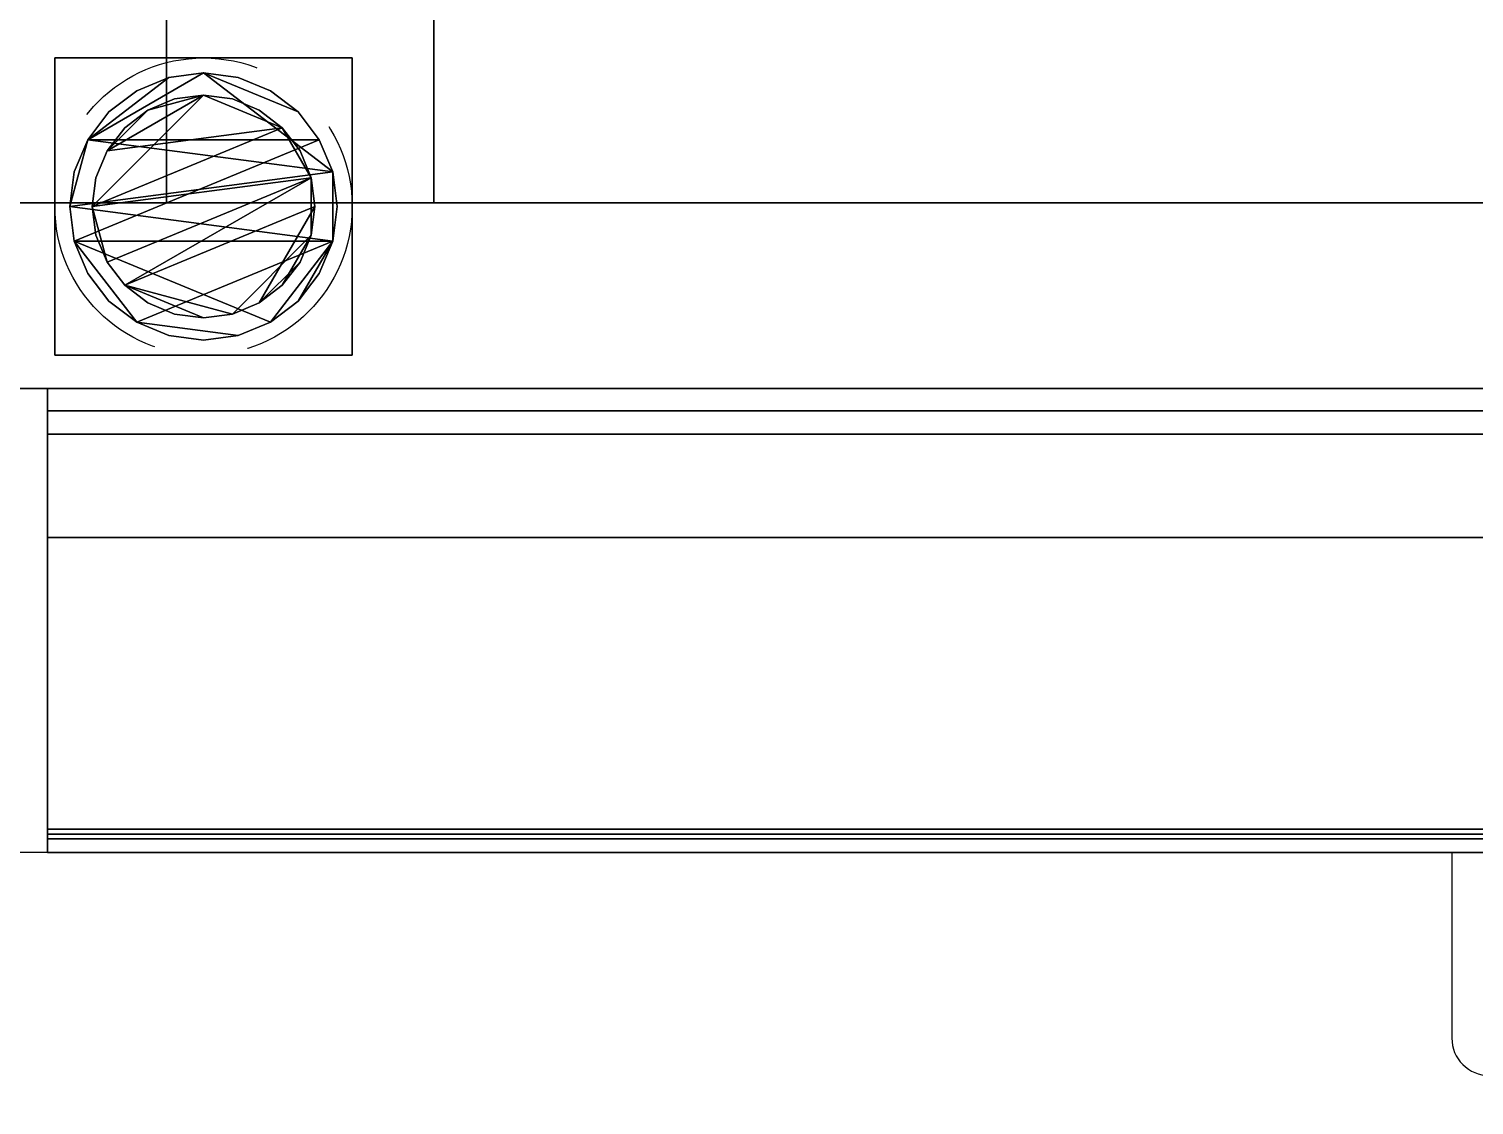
# Model space of a CAD drawing. Header units: millimetres. Extents: x -75 to 3610, y -1375 to 0.
# Drawn here: x 972.5 to 1167, y -879 to -734.1 of the extents above; entities that cross this region are included whole.
import ezdxf

# ---------------------------------------------------------------- set-up
doc = ezdxf.new("R2010")
doc.units = ezdxf.units.MM
doc.linetypes.add('NASCOSTA', pattern=[0.381, 0.254, -0.127])
for name, color, linetype in [('IQ_200_2D', 1, 'Continuous'), ('IQ_200_3D', 1, 'Continuous'), ('IQ_204_2D', 7, 'Continuous'), ('IQ_204_3D', 7, 'Continuous')]:
    doc.layers.add(name, color=color, linetype=linetype)
doc.layers.add('IQ_INS_3D', color=3, linetype='Continuous', lineweight=25, plot=False)

msp = doc.modelspace()

# ---------------------------------------------------------------- linework, layer by layer
at = {"layer": 'IQ_200_2D'}
msp.add_lwpolyline([(80, -50), (3310, -50), (3310, -845), (2103, -845), (2103, -879), (1617, -879), (1617, -845), (80, -845), (80, -50)], dxfattribs=at)
at = {"layer": 'IQ_200_2D', "color": 7}
msp.add_lwpolyline([(1423, -845), (1164, -845), (1164, -870, 0.414214), (1169, -875), (1418, -875, 0.414214), (1423, -870)], format="xyb", close=True, dxfattribs=at)
at = {"layer": 'IQ_200_3D'}
for points in [[(3305, -50, 1785), (970, -50, 1785), (970, -782.5, 1785), (3305, -782.5, 1785)], [(3305, -757.5, 1443), (85, -757.5, 1443), (85, -117.5, 1443), (3305, -117.5, 1443)], [(3305, -117.5, 708), (85, -117.5, 708), (85, -757.5, 708), (3305, -757.5, 708)], [(3305, -782.5, 150), (85, -782.5, 150), (85, -117.5, 150), (3305, -117.5, 150)], [(3305, -757.5, 708), (85, -757.5, 708), (85, -757.5, 1443), (3305, -757.5, 1443)], [(3305, -782.5, 1785), (85, -782.5, 1785), (85, -782.5, 150), (3305, -782.5, 150)], [(1625, -782.5, 758.13), (975, -782.5, 758.13), (975, -841.85, 774.03), (1625, -841.85, 774.03)], [(1625, -842.5, 188), (975, -842.5, 188), (975, -782.5, 188), (1625, -782.5, 188)], [(1625, -785.5, 1493), (975, -785.5, 1493), (975, -802.58, 1493), (1625, -802.58, 1493)], [(1625, -785.5, 763.62), (975, -785.5, 763.62), (975, -785.5, 1493), (1625, -785.5, 1493)], [(1625, -843.15, 775.81), (975, -843.15, 775.81), (975, -788.65, 761.21), (1625, -788.65, 761.21)], [(1625, -802.58, 1493), (975, -802.58, 1493), (975, -845, 1463.41), (1625, -845, 1463.41)], [(1625, -845, 771.62), (975, -845, 771.62), (975, -845, 190.5), (1625, -845, 190.5)], [(1625, -845, 1463.41), (975, -845, 1463.41), (975, -845, 778.22), (1625, -845, 778.22)]]:
    msp.add_3dface(points, dxfattribs=at)
for points, invisible_edges in [([(975, -845, 771.62), (975, -841.85, 774.03), (975, -782.5, 758.13), (975, -845, 190.5)], 5), ([(975, -845, 190.5), (975, -782.5, 758.13), (975, -782.5, 188), (975, -842.5, 188)], 9), ([(1625, -785.57, 763.05), (975, -785.57, 763.05), (975, -785.5, 763.62), (1625, -785.5, 763.62)], 1), ([(975, -788.65, 761.21), (975, -843.15, 775.81), (975, -785.5, 763.62), (975, -788.08, 761.12)], 6), ([(975, -785.5, 763.62), (975, -843.15, 775.81), (975, -845, 778.22), (975, -845, 1463.41)], 11), ([(975, -785.5, 1493), (975, -785.5, 763.62), (975, -845, 1463.41), (975, -802.58, 1493)], 2), ([(975, -788.08, 761.12), (975, -785.5, 763.62), (975, -786.48, 761.64), (975, -786.97, 761.34)], 11), ([(975, -785.5, 763.62), (975, -785.57, 763.05), (975, -786.48, 761.64)], 14), ([(1625, -785.76, 762.52), (975, -785.76, 762.52), (975, -785.57, 763.05), (1625, -785.57, 763.05)], 5), ([(975, -785.76, 762.52), (975, -786.07, 762.04), (975, -786.48, 761.64), (975, -785.57, 763.05)], 4), ([(1625, -786.07, 762.04), (975, -786.07, 762.04), (975, -785.76, 762.52), (1625, -785.76, 762.52)], 5), ([(975, -786.07, 762.04), (1625, -786.07, 762.04), (1625, -786.48, 761.64), (975, -786.48, 761.64)], 5), ([(1625, -786.97, 761.34), (975, -786.97, 761.34), (975, -786.48, 761.64), (1625, -786.48, 761.64)], 5), ([(1625, -787.51, 761.17), (975, -787.51, 761.17), (975, -786.97, 761.34), (1625, -786.97, 761.34)], 5), ([(975, -788.08, 761.12), (975, -786.97, 761.34), (975, -787.51, 761.17)], 1), ([(1625, -788.08, 761.12), (975, -788.08, 761.12), (975, -787.51, 761.17), (1625, -787.51, 761.17)], 5), ([(1625, -788.65, 761.21), (975, -788.65, 761.21), (975, -788.08, 761.12), (1625, -788.08, 761.12)], 4), ([(1625, -841.85, 774.03), (975, -841.85, 774.03), (975, -842.5, 774.12), (1625, -842.5, 774.12)], 4), ([(975, -841.85, 774.03), (975, -843.75, 773.79), (975, -843.15, 774.03), (975, -842.5, 774.12)], 1), ([(975, -843.75, 773.79), (975, -841.85, 774.03), (975, -845, 771.62), (975, -844.27, 773.39)], 7), ([(1625, -843.15, 188.09), (975, -843.15, 188.09), (975, -842.5, 188), (1625, -842.5, 188)], 1), ([(1625, -842.5, 774.12), (975, -842.5, 774.12), (975, -843.15, 774.03), (1625, -843.15, 774.03)], 5), ([(975, -845, 190.5), (975, -842.5, 188), (975, -844.91, 189.85)], 3), ([(975, -842.5, 188), (975, -844.27, 188.73), (975, -844.67, 189.25), (975, -844.91, 189.85)], 9), ([(975, -843.15, 188.09), (975, -843.75, 188.33), (975, -844.27, 188.73), (975, -842.5, 188)], 4), ([(1625, -843.75, 188.33), (975, -843.75, 188.33), (975, -843.15, 188.09), (1625, -843.15, 188.09)], 5), ([(1625, -843.15, 774.03), (975, -843.15, 774.03), (975, -843.75, 773.79), (1625, -843.75, 773.79)], 5), ([(1625, -843.75, 776.06), (975, -843.75, 776.06), (975, -843.15, 775.81), (1625, -843.15, 775.81)], 1), ([(975, -843.75, 776.06), (975, -844.91, 777.58), (975, -845, 778.22), (975, -843.15, 775.81)], 5), ([(975, -843.75, 188.33), (1625, -843.75, 188.33), (1625, -844.27, 188.73), (975, -844.27, 188.73)], 5), ([(1625, -843.75, 773.79), (975, -843.75, 773.79), (975, -844.27, 773.39), (1625, -844.27, 773.39)], 5), ([(1625, -844.27, 776.46), (975, -844.27, 776.46), (975, -843.75, 776.06), (1625, -843.75, 776.06)], 5), ([(975, -844.27, 776.46), (975, -844.67, 776.97), (975, -844.91, 777.58), (975, -843.75, 776.06)], 4), ([(1625, -844.67, 189.25), (975, -844.67, 189.25), (975, -844.27, 188.73), (1625, -844.27, 188.73)], 5), ([(1625, -844.27, 773.39), (975, -844.27, 773.39), (975, -844.67, 772.87), (1625, -844.67, 772.87)], 5), ([(975, -845, 771.62), (975, -844.91, 772.27), (975, -844.67, 772.87), (975, -844.27, 773.39)], 8), ([(1625, -844.67, 776.97), (975, -844.67, 776.97), (975, -844.27, 776.46), (1625, -844.27, 776.46)], 5), ([(1625, -844.91, 189.85), (975, -844.91, 189.85), (975, -844.67, 189.25), (1625, -844.67, 189.25)], 5), ([(1625, -844.67, 772.87), (975, -844.67, 772.87), (975, -844.91, 772.27), (1625, -844.91, 772.27)], 5), ([(1625, -844.91, 777.58), (975, -844.91, 777.58), (975, -844.67, 776.97), (1625, -844.67, 776.97)], 5), ([(1625, -845, 190.5), (975, -845, 190.5), (975, -844.91, 189.85), (1625, -844.91, 189.85)], 4), ([(1625, -844.91, 772.27), (975, -844.91, 772.27), (975, -845, 771.62), (1625, -845, 771.62)], 1), ([(1625, -845, 778.22), (975, -845, 778.22), (975, -844.91, 777.58), (1625, -844.91, 777.58)], 4)]:
    msp.add_3dface(points, dxfattribs=dict(at, invisible_edges=invisible_edges))
at = {"layer": 'IQ_204_2D'}
msp.add_line((80, -782.5), (3310, -782.5), dxfattribs=at)
at = {"layer": 'IQ_INS_3D', "linetype": 'NASCOSTA', "ltscale": 100}
msp.add_circle((996, -758), 20, dxfattribs=at)

# ---------------------------------------------------------------- meshes
at = {"layer": 'IQ_204_3D'}
mesh = msp.add_polyface(dxfattribs=at)
corners = [(991, -757.5, 956.99), (991, -709.44, 929.24), (991, -709.44, 927.94), (991, -707.15, 926.88), (991, -705.19, 925.29), (991, -703.7, 923.25), (991, -702.76, 920.91), (991, -702.44, 918.4), (991, -702.76, 915.89), (991, -703.7, 913.55), (991, -705.19, 911.51), (991, -707.15, 909.92), (991, -709.44, 908.86), (991, -709.44, 907.55), (991, -757.5, 879.81), (991, -137.5, 956.99), (991, -117.5, 956.99), (991, -117.5, 879.81), (991, -137.5, 879.81), (991, -185.56, 907.55), (991, -185.56, 908.86), (991, -187.85, 909.92), (991, -189.81, 911.51), (991, -191.3, 913.55), (991, -192.24, 915.89), (991, -192.56, 918.4), (991, -192.24, 920.91), (991, -191.3, 923.25), (991, -189.81, 925.29), (991, -187.85, 926.88), (991, -185.56, 927.94), (991, -185.56, 929.24)]
mesh.append_faces([[corners[k] for k in face] for face in [(15, 20, 30, 31)]], dxfattribs={"vtx0": -1, "vtx1": -1})
mesh.append_faces([[corners[k] for k in face] for face in [(3, 11, 12, 2), (4, 10, 11, 3), (28, 21, 22, 27), (29, 20, 21, 28), (20, 29, 30)]], dxfattribs={"vtx0": -1, "vtx2": -1})
mesh.append_faces([[corners[k] for k in face] for face in [(8, 9, 6, 7), (17, 18, 15, 16)]], dxfattribs={"vtx1": -1})
mesh.append_faces([[corners[k] for k in face] for face in [(4, 5, 10), (22, 23, 27)]], dxfattribs={"vtx1": -1, "vtx2": -1})
mesh.append_faces([[corners[k] for k in face] for face in [(9, 10, 5, 6), (23, 24, 26, 27)]], dxfattribs={"vtx1": -1, "vtx3": -1})
mesh.append_faces([[corners[k] for k in face] for face in [(24, 25, 26)]], dxfattribs={"vtx2": -1})
mesh.append_faces([[corners[k] for k in face] for face in [(0, 1, 2, 12), (18, 19, 20, 15)]], dxfattribs={"vtx2": -1, "vtx3": -1})
mesh.append_faces([[corners[k] for k in face] for face in [(12, 13, 14, 0)]], dxfattribs={"vtx3": -1})
mesh = msp.add_polyface(dxfattribs=at)
corners = [(1027, -757.5, 956.99), (1027, -757.5, 879.81), (1027, -709.44, 907.55), (1027, -709.44, 908.86), (1027, -711.74, 908.42), (1027, -714.08, 908.53), (1027, -716.33, 909.18), (1027, -718.36, 910.34), (1027, -720.07, 911.93), (1027, -721.37, 913.88), (1027, -722.17, 916.08), (1027, -722.44, 918.4), (1027, -722.17, 920.72), (1027, -721.37, 922.92), (1027, -720.07, 924.87), (1027, -718.36, 926.46), (1027, -716.33, 927.62), (1027, -714.08, 928.27), (1027, -711.74, 928.38), (1027, -709.44, 927.94), (1027, -709.44, 929.24), (1027, -137.5, 956.99), (1027, -185.56, 929.24), (1027, -185.56, 927.94), (1027, -183.26, 928.38), (1027, -180.92, 928.27), (1027, -178.67, 927.62), (1027, -176.64, 926.46), (1027, -174.93, 924.87), (1027, -173.63, 922.92), (1027, -172.83, 920.72), (1027, -172.56, 918.4), (1027, -172.83, 916.08), (1027, -173.63, 913.88), (1027, -174.93, 911.93), (1027, -176.64, 910.34), (1027, -178.67, 909.18), (1027, -180.92, 908.53), (1027, -183.26, 908.42), (1027, -185.56, 908.86), (1027, -185.56, 907.55), (1027, -137.5, 879.81), (1027, -117.5, 879.81), (1027, -117.5, 956.99)]
mesh.append_faces([[corners[k] for k in face] for face in [(4, 2, 3), (43, 41, 42), (40, 38, 39), (24, 22, 23)]], dxfattribs={"vtx0": -1})
mesh.append_faces([[corners[k] for k in face] for face in [(15, 0, 14), (14, 0, 13), (13, 0, 12), (9, 1, 8), (27, 21, 26)]], dxfattribs={"vtx0": -1, "vtx1": -1})
mesh.append_faces([[corners[k] for k in face] for face in [(2, 4, 5, 1), (0, 15, 16), (1, 10, 11, 0), (0, 11, 12), (21, 29, 30), (41, 31, 32), (41, 32, 33), (41, 33, 34), (41, 36, 37), (22, 24, 25, 21)]], dxfattribs={"vtx0": -1, "vtx2": -1})
mesh.append_faces([[corners[k] for k in face] for face in [(41, 43, 21, 31)]], dxfattribs={"vtx0": -1, "vtx2": -1, "vtx3": -1})
mesh.append_faces([[corners[k] for k in face] for face in [(19, 20, 18)]], dxfattribs={"vtx1": -1})
mesh.append_faces([[corners[k] for k in face] for face in [(7, 8, 1), (6, 7, 1), (5, 6, 1), (16, 17, 0), (9, 10, 1), (30, 31, 21), (35, 36, 41), (34, 35, 41), (28, 29, 21), (27, 28, 21), (25, 26, 21)]], dxfattribs={"vtx1": -1, "vtx2": -1})
mesh.append_faces([[corners[k] for k in face] for face in [(17, 18, 20, 0), (37, 38, 40, 41)]], dxfattribs={"vtx1": -1, "vtx3": -1})
mesh = msp.add_polyface(dxfattribs=at)
corners = [(1027, -709.44, 929.24), (991, -709.44, 929.24), (991, -757.5, 956.99), (1027, -757.5, 956.99)]
mesh.append_faces([[corners[k] for k in face] for face in [(0, 1, 2, 3)]])
mesh = msp.add_polyface(dxfattribs=at)
corners = [(1027, -757.5, 879.81), (991, -757.5, 879.81), (991, -709.44, 907.55), (1027, -709.44, 907.55)]
mesh.append_faces([[corners[k] for k in face] for face in [(0, 1, 2, 3)]])
mesh = msp.add_polyface(dxfattribs=at)
corners = [(1016, -778, 60), (976, -778, 60), (976, -738, 60), (1016, -738, 60)]
mesh.append_faces([[corners[k] for k in face] for face in [(0, 1, 2, 3)]])
mesh = msp.add_polyface(dxfattribs=at)
corners = [(1016, -738, 150), (1016, -738, 60), (976, -738, 60), (976, -738, 150)]
mesh.append_faces([[corners[k] for k in face] for face in [(0, 1, 2, 3)]])
mesh = msp.add_polyface(dxfattribs=at)
corners = [(976, -738, 150), (976, -738, 60), (976, -778, 60), (976, -778, 150)]
mesh.append_faces([[corners[k] for k in face] for face in [(0, 1, 2, 3)]])
mesh = msp.add_polyface(dxfattribs=at)
corners = [(1016, -778, 150), (1016, -778, 60), (1016, -738, 60), (1016, -738, 150)]
mesh.append_faces([[corners[k] for k in face] for face in [(0, 1, 2, 3)]])
mesh = msp.add_polyface(dxfattribs=at)
corners = [(978, -758, 5), (978.61, -762.66, 5), (980.41, -767, 5), (983.27, -770.73, 5), (987, -773.59, 5), (991.34, -775.39, 5), (996, -776, 5), (1000.65, -775.39, 5), (1005, -773.59, 5), (1008.72, -770.73, 5), (1011.58, -767, 5), (1013.38, -762.66, 5), (1014, -758, 5), (1013.38, -753.34, 5), (1011.58, -749, 5), (1008.72, -745.27, 5), (1005, -742.41, 5), (1000.65, -740.61, 5), (996, -740, 5), (991.34, -740.61, 5), (987, -742.41, 5), (983.27, -745.27, 5), (980.41, -749, 5), (978.61, -753.34, 5)]
mesh.append_faces([[corners[k] for k in face] for face in [(11, 8, 9, 10)]], dxfattribs={"vtx0": -1})
mesh.append_faces([[corners[k] for k in face] for face in [(4, 7, 8, 11), (11, 0, 1, 4), (13, 18, 19, 22)]], dxfattribs={"vtx0": -1, "vtx2": -1, "vtx3": -1})
mesh.append_faces([[corners[k] for k in face] for face in [(0, 11, 12, 13)]], dxfattribs={"vtx0": -1, "vtx3": -1})
mesh.append_faces([[corners[k] for k in face] for face in [(2, 3, 4, 1), (16, 17, 18, 15)]], dxfattribs={"vtx2": -1})
mesh.append_faces([[corners[k] for k in face] for face in [(13, 14, 15, 18), (22, 23, 0, 13)]], dxfattribs={"vtx2": -1, "vtx3": -1})
mesh.append_faces([[corners[k] for k in face] for face in [(4, 5, 6, 7), (19, 20, 21, 22)]], dxfattribs={"vtx3": -1})
mesh = msp.add_polyface(dxfattribs=at)
corners = [(978, -758), (978.61, -753.34), (980.41, -749), (983.27, -745.27), (987, -742.41), (991.34, -740.61), (996, -740), (1000.65, -740.61), (1005, -742.41), (1008.72, -745.27), (1011.58, -749), (1013.38, -753.34), (1014, -758), (1013.38, -762.66), (1011.58, -767), (1008.72, -770.73), (1005, -773.59), (1000.65, -775.39), (996, -776), (991.34, -775.39), (987, -773.59), (983.27, -770.73), (980.41, -767), (978.61, -762.66)]
mesh.append_faces([[corners[k] for k in face] for face in [(2, 0, 1), (15, 13, 14), (13, 11, 12)]], dxfattribs={"vtx0": -1})
mesh.append_faces([[corners[k] for k in face] for face in [(16, 23, 13, 15)]], dxfattribs={"vtx0": -1, "vtx1": -1, "vtx2": -1})
mesh.append_faces([[corners[k] for k in face] for face in [(2, 10, 23, 0)]], dxfattribs={"vtx0": -1, "vtx1": -1, "vtx3": -1})
mesh.append_faces([[corners[k] for k in face] for face in [(2, 5, 6)]], dxfattribs={"vtx0": -1, "vtx2": -1})
mesh.append_faces([[corners[k] for k in face] for face in [(23, 10, 11, 13), (23, 16, 17, 20)]], dxfattribs={"vtx0": -1, "vtx2": -1, "vtx3": -1})
mesh.append_faces([[corners[k] for k in face] for face in [(9, 10, 2, 6)]], dxfattribs={"vtx1": -1, "vtx2": -1, "vtx3": -1})
mesh.append_faces([[corners[k] for k in face] for face in [(3, 4, 5, 2), (18, 19, 20, 17)]], dxfattribs={"vtx2": -1})
mesh.append_faces([[corners[k] for k in face] for face in [(6, 7, 8, 9), (20, 21, 22, 23)]], dxfattribs={"vtx3": -1})
mesh = msp.add_polyface(dxfattribs=at)
corners = [(978, -758, 5), (978.61, -753.34, 5), (980.41, -749, 5), (983.27, -745.27, 5), (987, -742.41, 5), (991.34, -740.61, 5), (996, -740, 5), (1000.65, -740.61, 5), (1005, -742.41, 5), (1008.72, -745.27, 5), (1011.58, -749, 5), (1013.38, -753.34, 5), (1014, -758, 5), (1014, -758), (1013.38, -753.34), (1011.58, -749), (1008.72, -745.27), (1005, -742.41), (1000.65, -740.61), (996, -740), (991.34, -740.61), (987, -742.41), (983.27, -745.27), (980.41, -749), (978.61, -753.34), (978, -758)]
mesh.append_faces([[corners[k] for k in face] for face in [(13, 14, 11, 12), (0, 1, 24, 25)]], dxfattribs={"vtx1": -1})
mesh.append_faces([[corners[k] for k in face] for face in [(14, 15, 10, 11), (16, 17, 8, 9), (15, 16, 9, 10), (17, 18, 7, 8), (6, 7, 18, 19), (19, 20, 5, 6), (20, 21, 4, 5), (22, 23, 2, 3), (21, 22, 3, 4), (23, 24, 1, 2)]], dxfattribs={"vtx1": -1, "vtx3": -1})
mesh = msp.add_polyface(dxfattribs=at)
corners = [(981, -758, 60), (981.51, -761.88, 60), (983.01, -765.5, 60), (985.39, -768.61, 60), (988.5, -770.99, 60), (992.11, -772.49, 60), (996, -773, 60), (999.88, -772.49, 60), (1003.5, -770.99, 60), (1006.6, -768.61, 60), (1008.99, -765.5, 60), (1010.49, -761.88, 60), (1011, -758, 60), (1010.49, -754.12, 60), (1008.99, -750.5, 60), (1006.6, -747.39, 60), (1003.5, -745.01, 60), (999.88, -743.51, 60), (996, -743, 60), (992.11, -743.51, 60), (988.5, -745.01, 60), (985.39, -747.39, 60), (983.01, -750.5, 60), (981.51, -754.12, 60)]
mesh.append_faces([[corners[k] for k in face] for face in [(10, 8, 9), (22, 20, 21)]], dxfattribs={"vtx0": -1})
mesh.append_faces([[corners[k] for k in face] for face in [(7, 3, 6)]], dxfattribs={"vtx0": -1, "vtx1": -1})
mesh.append_faces([[corners[k] for k in face] for face in [(22, 15, 18, 20)]], dxfattribs={"vtx0": -1, "vtx1": -1, "vtx2": -1, "vtx3": -1})
mesh.append_faces([[corners[k] for k in face] for face in [(13, 2, 3, 12)]], dxfattribs={"vtx0": -1, "vtx2": -1})
mesh.append_faces([[corners[k] for k in face] for face in [(3, 7, 8, 12)]], dxfattribs={"vtx0": -1, "vtx2": -1, "vtx3": -1})
mesh.append_faces([[corners[k] for k in face] for face in [(17, 18, 15, 16), (19, 20, 18)]], dxfattribs={"vtx1": -1})
mesh.append_faces([[corners[k] for k in face] for face in [(11, 12, 8, 10)]], dxfattribs={"vtx1": -1, "vtx2": -1})
mesh.append_faces([[corners[k] for k in face] for face in [(4, 5, 6, 3)]], dxfattribs={"vtx2": -1})
mesh.append_faces([[corners[k] for k in face] for face in [(0, 1, 2, 13), (13, 14, 15, 0), (22, 23, 0, 15)]], dxfattribs={"vtx2": -1, "vtx3": -1})
mesh = msp.add_polyface(dxfattribs=at)
corners = [(981, -758, 5), (981.51, -754.12, 5), (983.01, -750.5, 5), (985.39, -747.39, 5), (988.5, -745.01, 5), (992.11, -743.51, 5), (996, -743, 5), (999.88, -743.51, 5), (1003.5, -745.01, 5), (1006.6, -747.39, 5), (1008.99, -750.5, 5), (1010.49, -754.12, 5), (1011, -758, 5), (1010.49, -761.88, 5), (1008.99, -765.5, 5), (1006.6, -768.61, 5), (1003.5, -770.99, 5), (999.88, -772.49, 5), (996, -773, 5), (992.11, -772.49, 5), (988.5, -770.99, 5), (985.39, -768.61, 5), (983.01, -765.5, 5), (981.51, -761.88, 5)]
mesh.append_faces([[corners[k] for k in face] for face in [(9, 6, 7, 8), (4, 2, 3), (15, 13, 14)]], dxfattribs={"vtx0": -1})
mesh.append_faces([[corners[k] for k in face] for face in [(18, 21, 17)]], dxfattribs={"vtx0": -1, "vtx1": -1})
mesh.append_faces([[corners[k] for k in face] for face in [(22, 0, 11, 21)]], dxfattribs={"vtx0": -1, "vtx1": -1, "vtx2": -1})
mesh.append_faces([[corners[k] for k in face] for face in [(0, 6, 9, 11), (21, 11, 13, 17)]], dxfattribs={"vtx0": -1, "vtx1": -1, "vtx2": -1, "vtx3": -1})
mesh.append_faces([[corners[k] for k in face] for face in [(23, 0, 22), (12, 13, 11)]], dxfattribs={"vtx1": -1})
mesh.append_faces([[corners[k] for k in face] for face in [(16, 17, 13, 15)]], dxfattribs={"vtx1": -1, "vtx2": -1})
mesh.append_faces([[corners[k] for k in face] for face in [(9, 10, 11)]], dxfattribs={"vtx2": -1})
mesh.append_faces([[corners[k] for k in face] for face in [(4, 5, 6, 2), (0, 1, 2, 6)]], dxfattribs={"vtx2": -1, "vtx3": -1})
mesh.append_faces([[corners[k] for k in face] for face in [(18, 19, 20, 21)]], dxfattribs={"vtx3": -1})
mesh = msp.add_polyface(dxfattribs=at)
corners = [(981, -758, 60), (981.51, -754.12, 60), (983.01, -750.5, 60), (985.39, -747.39, 60), (988.5, -745.01, 60), (992.11, -743.51, 60), (996, -743, 60), (999.88, -743.51, 60), (1003.5, -745.01, 60), (1006.6, -747.39, 60), (1008.99, -750.5, 60), (1010.49, -754.12, 60), (1011, -758, 60), (1011, -758, 5), (1010.49, -754.12, 5), (1008.99, -750.5, 5), (1006.6, -747.39, 5), (1003.5, -745.01, 5), (999.88, -743.51, 5), (996, -743, 5), (992.11, -743.51, 5), (988.5, -745.01, 5), (985.39, -747.39, 5), (983.01, -750.5, 5), (981.51, -754.12, 5), (981, -758, 5)]
mesh.append_faces([[corners[k] for k in face] for face in [(1, 24, 25, 0)]], dxfattribs={"vtx0": -1})
mesh.append_faces([[corners[k] for k in face] for face in [(8, 17, 18, 7), (7, 18, 19, 6), (16, 9, 10, 15), (9, 16, 17, 8), (5, 20, 21, 4), (4, 21, 22, 3), (2, 23, 24, 1), (3, 22, 23, 2), (20, 5, 6, 19)]], dxfattribs={"vtx0": -1, "vtx2": -1})
mesh.append_faces([[corners[k] for k in face] for face in [(13, 14, 11, 12)]], dxfattribs={"vtx1": -1})
mesh.append_faces([[corners[k] for k in face] for face in [(14, 15, 10, 11)]], dxfattribs={"vtx1": -1, "vtx3": -1})
mesh = msp.add_polyface(dxfattribs=at)
corners = [(1014, -758, 5), (1013.38, -762.66, 5), (1011.58, -767, 5), (1008.72, -770.73, 5), (1005, -773.59, 5), (1000.65, -775.39, 5), (996, -776, 5), (991.34, -775.39, 5), (987, -773.59, 5), (983.27, -770.73, 5), (980.41, -767, 5), (978.61, -762.66, 5), (978, -758, 5), (978, -758), (978.61, -762.66), (980.41, -767), (983.27, -770.73), (987, -773.59), (991.34, -775.39), (996, -776), (1000.65, -775.39), (1005, -773.59), (1008.72, -770.73), (1011.58, -767), (1013.38, -762.66), (1014, -758)]
mesh.append_faces([[corners[k] for k in face] for face in [(13, 14, 11, 12), (0, 1, 24, 25)]], dxfattribs={"vtx1": -1})
mesh.append_faces([[corners[k] for k in face] for face in [(14, 15, 10, 11), (16, 17, 8, 9), (15, 16, 9, 10), (17, 18, 7, 8), (6, 7, 18, 19), (19, 20, 5, 6), (20, 21, 4, 5), (22, 23, 2, 3), (21, 22, 3, 4), (23, 24, 1, 2)]], dxfattribs={"vtx1": -1, "vtx3": -1})
mesh = msp.add_polyface(dxfattribs=at)
corners = [(1011, -758, 60), (1010.49, -761.88, 60), (1008.99, -765.5, 60), (1006.6, -768.61, 60), (1003.5, -770.99, 60), (999.88, -772.49, 60), (996, -773, 60), (992.11, -772.49, 60), (988.5, -770.99, 60), (985.39, -768.61, 60), (983.01, -765.5, 60), (981.51, -761.88, 60), (981, -758, 60), (981, -758, 5), (981.51, -761.88, 5), (983.01, -765.5, 5), (985.39, -768.61, 5), (988.5, -770.99, 5), (992.11, -772.49, 5), (996, -773, 5), (999.88, -772.49, 5), (1003.5, -770.99, 5), (1006.6, -768.61, 5), (1008.99, -765.5, 5), (1010.49, -761.88, 5), (1011, -758, 5)]
mesh.append_faces([[corners[k] for k in face] for face in [(1, 24, 25, 0)]], dxfattribs={"vtx0": -1})
mesh.append_faces([[corners[k] for k in face] for face in [(11, 14, 15, 10), (10, 15, 16, 9), (8, 17, 18, 7), (9, 16, 17, 8), (7, 18, 19, 6), (5, 20, 21, 4), (4, 21, 22, 3), (2, 23, 24, 1), (3, 22, 23, 2), (20, 5, 6, 19)]], dxfattribs={"vtx0": -1, "vtx2": -1})
mesh.append_faces([[corners[k] for k in face] for face in [(12, 13, 14, 11)]], dxfattribs={"vtx2": -1})
mesh = msp.add_polyface(dxfattribs=at)
corners = [(976, -778, 150), (976, -778, 60), (1016, -778, 60), (1016, -778, 150)]
mesh.append_faces([[corners[k] for k in face] for face in [(0, 1, 2, 3)]])

doc.saveas('drawing.dxf')
